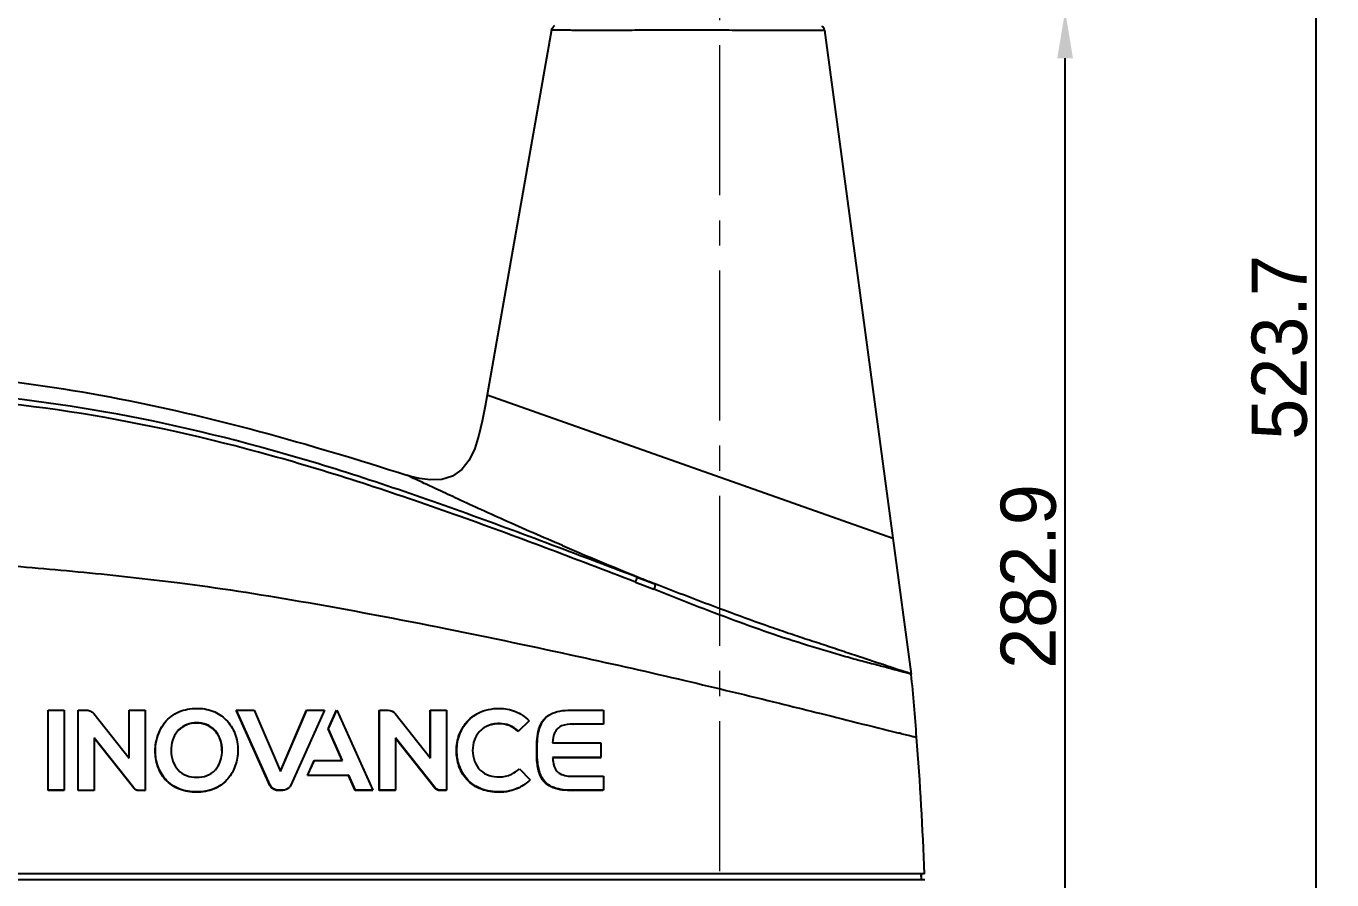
# Model space of a CAD drawing. Header units: millimetres. Extents: x 4086 to 8300, y 123 to 1549.
# Drawn here: x 6983.2 to 7148.8, y 902 to 1010.3 of the extents above; entities that cross this region are included whole.
import ezdxf

# ---------------------------------------------------------------- set-up
doc = ezdxf.new("R2010")
doc.units = ezdxf.units.MM
doc.linetypes.add('CENTER2', pattern=[28.575, 19.05, -3.175, 3.175, -3.175])
doc.layers.add('中心线层', color=7, linetype='CENTER2', lineweight=0)
doc.layers.add('标注层', color=7, linetype='Continuous', lineweight=0)
doc.layers.add('外形图', color=7, linetype='Continuous')
doc.styles.add('思源黑', font='SourceHanSansCN-Normal.ttf')
doc.dimstyles.new('尺寸标注_1_4比例', dxfattribs={"dimtxt": 7, "dimasz": 6, "dimexe": 2, "dimexo": 1.5, "dimgap": 1, "dimtad": 1, "dimdec": 1, "dimlfac": 4, "dimdsep": 46, "dimtxsty": '思源黑', "dimcen": 0.09, "dimadec": 0, "dimazin": 0, "dimtp": 0.01, "dimtm": 0.01, "dimtfac": 1, "dimtdec": 1, "dimtofl": 0, "dimtmove": 0, "dimatfit": 3, "dimfxl": 1, "dimtolj": 1, "dimarcsym": 0})

# ---------------------------------------------------------------- blocks, each defined once
blk = doc.blocks.new('*D1290')
at = {"layer": 'Defpoints', "color": 0}
for p in [(6705.98, 1089.99), (6723.13, 1089.99), (7085.41, 872.48)]:
    blk.add_point(p, dxfattribs=at)
at = {"layer": '标注层', "color": 0, "lineweight": -2}
for p, q in [((6721.63, 1089.99), (6703.98, 1089.99)), ((6705.98, 878.48), (6705.98, 1083.99)), ((7083.91, 872.48), (6703.98, 872.48))]:
    blk.add_line(p, q, dxfattribs=at)
at = {"layer": '标注层', "color": 0}
for points in [[(6706.98, 1083.99), (6704.98, 1083.99), (6705.98, 1089.99)], [(6704.98, 878.48), (6706.98, 878.48), (6705.98, 872.48)]]:
    blk.add_solid(points, dxfattribs=at)
at = {"layer": '标注层', "color": 0, "insert": (6701.35, 981.24), "char_height": 7, "attachment_point": 5, "rotation": 90, "style": '思源黑'}
blk.add_mtext('\\A1;435.2', dxfattribs=at)
blk = doc.blocks.new('*D1295')
at = {"layer": 'Defpoints', "color": 0}
for p in [(7068.64, 1012.17), (7114.99, 1012.17), (7085.41, 872.48)]:
    blk.add_point(p, dxfattribs=at)
at = {"layer": '标注层', "color": 0, "lineweight": -2}
for p, q in [((7070.14, 1012.17), (7116.99, 1012.17)), ((7114.99, 878.48), (7114.99, 1006.17)), ((7086.91, 872.48), (7116.99, 872.48))]:
    blk.add_line(p, q, dxfattribs=at)
at = {"layer": '标注层', "color": 0}
for points in [[(7115.99, 1006.17), (7113.99, 1006.17), (7114.99, 1012.17)], [(7113.99, 878.48), (7115.99, 878.48), (7114.99, 872.48)]]:
    blk.add_solid(points, dxfattribs=at)
at = {"layer": '标注层', "color": 0, "insert": (7110.36, 940.46), "char_height": 7, "attachment_point": 5, "rotation": 90, "style": '思源黑'}
blk.add_mtext('\\A1;282.9', dxfattribs=at)
blk = doc.blocks.new('*D1296')
at = {"layer": 'Defpoints', "color": 0}
for p in [(6825.63, 1097.49), (7146.83, 1097.49), (7071.18, 836.63)]:
    blk.add_point(p, dxfattribs=at)
at = {"layer": '标注层', "color": 0, "lineweight": -2}
for p, q in [((6827.13, 1097.49), (7148.83, 1097.49)), ((7146.83, 842.63), (7146.83, 1091.49)), ((7072.68, 836.63), (7148.83, 836.63))]:
    blk.add_line(p, q, dxfattribs=at)
at = {"layer": '标注层', "color": 0}
for points in [[(7147.83, 1091.49), (7145.83, 1091.49), (7146.83, 1097.49)], [(7145.83, 842.63), (7147.83, 842.63), (7146.83, 836.63)]]:
    blk.add_solid(points, dxfattribs=at)
at = {"layer": '标注层', "color": 0, "insert": (7142.2, 969.51), "char_height": 7, "attachment_point": 5, "rotation": 90, "style": '思源黑'}
blk.add_mtext('\\A1;523.7', dxfattribs=at)

msp = doc.modelspace()

# ---------------------------------------------------------------- linework, layer by layer
at = {"layer": '中心线层'}
msp.add_line((7071.1752, 731.6241), (7071.1752, 1036.5457), dxfattribs=at)
at = {"layer": '外形图', "color": 7, "linetype": 'Continuous'}
for p, q in [((7084.4486, 1009.7541), (7093.1481, 945.2994)), ((7041.6836, 963.4948), (7093.1487, 945.2992)), ((7041.0571, 960.1577), (7040.6368, 958.3599)), ((7040.6368, 958.3599), (7040.1078, 956.6988)), ((7093.1487, 945.2992), (7095.4718, 928.0837)), ((7060.4738, 939.7484), (7062.8267, 938.8423)), ((7060.6524, 940.3813), (7060.6712, 940.454)), ((7060.6524, 940.3812), (7063.0129, 939.4883)), ((6985.9859, 923.4897), (6985.9955, 923.5144)), ((6985.9859, 913.32), (6985.9859, 923.4896)), ((6985.9944, 913.3446), (6985.9955, 923.5143)), ((6985.9955, 923.5144), (6988.0039, 923.5142)), ((6988.0039, 923.5145), (6988.0028, 913.3448)), ((6989.7874, 913.3125), (6989.7874, 923.4825)), ((6989.7993, 913.3375), (6989.8005, 923.5076)), ((6989.8005, 923.5077), (6990.8992, 923.5076)), ((6991.7716, 923.0776), (6996.2608, 917.4014)), ((6996.2434, 923.4972), (6996.2616, 923.5231)), ((6996.2434, 917.4235), (6996.2434, 923.4971)), ((6996.2608, 917.4014), (6996.2616, 923.523)), ((6996.2616, 923.5231), (6998.2842, 923.523)), ((6998.2842, 923.5233), (6998.2828, 913.3385)), ((7009.8441, 923.4897), (7009.8714, 923.5174)), ((7014.113, 913.9718), (7009.8441, 923.4896)), ((7009.8714, 923.5174), (7012.1337, 923.5173)), ((7014.1421, 913.9998), (7009.8714, 923.5173)), ((7012.1337, 923.5175), (7015.4584, 915.7472)), ((7015.4431, 915.7538), (7018.7521, 923.4896)), ((7015.4584, 915.7472), (7018.7847, 923.5179)), ((7021.0479, 923.5179), (7016.7743, 913.9977)), ((7018.7521, 923.4897), (7018.7847, 923.5179)), ((7018.7847, 923.5179), (7021.0479, 923.5177)), ((7021.5211, 921.1262), (7022.5817, 923.4896)), ((7021.5556, 921.1545), (7022.6172, 923.518)), ((7022.6172, 923.518), (7027.1826, 913.3484)), ((7027.9854, 913.3125), (7027.9855, 923.4825)), ((7027.9855, 923.4825), (7028.0257, 923.511)), ((7028.0257, 913.341), (7028.0257, 923.511)), ((7028.026, 923.511), (7029.1249, 923.511)), ((7029.9977, 923.0809), (7034.4891, 917.4045)), ((7034.4412, 917.4649), (7034.4413, 923.4971)), ((7034.4413, 923.4971), (7034.4893, 923.5259)), ((7034.4892, 917.4045), (7034.4893, 923.5259)), ((7034.4896, 923.526), (7036.5135, 923.5257)), ((7036.5135, 923.526), (7036.5122, 913.3417)), ((7052.5525, 923.522), (7056.4142, 923.5234)), ((7056.4142, 923.5234), (7056.4135, 921.7497)), ((7002.5374, 920.9934), (7002.4252, 920.8647)), ((7004.7993, 921.856), (7004.8235, 921.8831)), ((7007.0611, 920.985), (7007.0866, 921.0124)), ((7021.5211, 921.1262), (7021.5556, 921.1545)), ((7023.2633, 917.1336), (7021.5211, 921.1262)), ((7023.3114, 917.1341), (7021.5556, 921.1545)), ((7047.0146, 922.1365), (7045.6582, 920.829)), ((7046.9685, 922.1827), (7047.0146, 922.1365)), ((7052.5203, 921.7158), (7052.5972, 921.7483)), ((7056.3283, 921.7158), (7052.5203, 921.7158)), ((7056.4135, 921.7497), (7052.5972, 921.7483)), ((6996.8432, 913.6207), (6991.8082, 919.9626)), ((6991.8226, 919.9879), (6991.8218, 913.3377)), ((6996.8606, 913.6466), (6991.8226, 919.9879)), ((7030.0488, 919.9911), (7030.0488, 913.3411)), ((7035.0412, 913.6207), (7030.0488, 919.9089)), ((7035.0895, 913.6498), (7030.0489, 919.9911)), ((7045.5493, 920.8412), (7045.6139, 920.8718)), ((7045.5936, 920.7984), (7045.5493, 920.8412)), ((7045.5936, 920.7984), (7045.6582, 920.829)), ((7045.6582, 920.829), (7045.6139, 920.8718)), ((7049.9816, 919.381), (7056.0805, 919.383)), ((7056.0805, 919.383), (7056.0798, 917.4891)), ((6999.5714, 918.3473), (6999.5914, 918.3736)), ((7008.0214, 918.3342), (7008.0471, 918.3616)), ((7037.7833, 918.3471), (7037.8358, 918.3764)), ((7047.9552, 918.5321), (7048.0229, 918.5635)), ((7047.9552, 918.2728), (7047.9552, 918.5321)), ((7047.9552, 918.2728), (7048.0229, 918.3042)), ((7048.0229, 918.3042), (7048.0229, 918.5635)), ((7018.8694, 915.2137), (7019.7179, 917.1057)), ((7018.9018, 915.2419), (7019.7504, 917.1342)), ((7019.7179, 917.1057), (7019.7504, 917.1342)), ((7019.7509, 917.1342), (7023.2755, 917.1336)), ((7023.2755, 917.1336), (7023.3114, 917.1336)), ((7045.713, 916.0421), (7045.7583, 916.0872)), ((7045.7583, 916.0871), (7047.1406, 914.6913)), ((7056.0798, 917.4891), (7049.981, 917.4871)), ((7055.9971, 917.4552), (7049.981, 917.4552)), ((7055.9971, 917.4552), (7056.0798, 917.4891)), ((7000.8461, 914.7262), (7000.8665, 914.7526)), ((7008.7609, 914.7773), (7008.6496, 914.6531)), ((7018.8693, 915.2127), (7018.9017, 915.2411)), ((7024.0915, 915.2141), (7018.8693, 915.2127)), ((7024.1281, 915.2424), (7018.9017, 915.2411)), ((7024.0913, 915.2137), (7024.1285, 915.2423)), ((7024.9377, 913.3199), (7024.0913, 915.2137)), ((7024.975, 913.3483), (7024.1285, 915.2423)), ((7039.0677, 914.7363), (7039.1214, 914.7659)), ((7047.1406, 914.6913), (7047.0953, 914.6468)), ((7052.595, 915.1223), (7056.4109, 915.1235)), ((7056.4107, 915.1235), (7056.4108, 913.3496)), ((6985.9859, 913.3198), (6985.9944, 913.3446)), ((6987.9924, 913.32), (6985.9859, 913.3198)), ((6988.0028, 913.3448), (6985.9944, 913.3446)), ((6987.9924, 913.32), (6988.0028, 913.3448)), ((6989.7874, 913.3123), (6989.7993, 913.3376)), ((6991.8082, 913.3125), (6989.7874, 913.3123)), ((6991.8218, 913.3377), (6989.7993, 913.3376)), ((6991.8082, 913.3125), (6991.8218, 913.3377)), ((6996.8432, 913.6207), (6996.8606, 913.6466)), ((6997.4706, 913.3125), (6997.4884, 913.3385)), ((6998.2644, 913.3125), (6997.4706, 913.3125)), ((6998.2828, 913.3385), (6997.4884, 913.3385)), ((6998.2644, 913.3125), (6998.2828, 913.3385)), ((7004.7993, 913.1051), (7004.8222, 913.132)), ((7014.113, 913.9718), (7014.1421, 913.9998)), ((7015.1162, 913.3232), (7015.146, 913.3513)), ((7015.7409, 913.3232), (7015.1162, 913.3232)), ((7015.7711, 913.3513), (7015.146, 913.3513)), ((7015.7409, 913.3232), (7015.7711, 913.3513)), ((7024.9378, 913.3197), (7024.9751, 913.3482)), ((7027.1433, 913.32), (7024.9378, 913.3197)), ((7027.1826, 913.3485), (7024.9751, 913.3482)), ((7027.1433, 913.32), (7027.1826, 913.3485)), ((7027.9853, 913.3123), (7028.0256, 913.3409)), ((7030.0062, 913.3125), (7027.9853, 913.3123)), ((7030.0485, 913.3411), (7028.0256, 913.3409)), ((7030.0061, 913.3125), (7030.0488, 913.3411)), ((7035.0412, 913.6207), (7035.0895, 913.6498)), ((7035.6687, 913.3124), (7035.7178, 913.3417)), ((7036.4621, 913.3125), (7035.6687, 913.3124)), ((7036.5122, 913.3417), (7035.7178, 913.3417)), ((7036.4621, 913.3125), (7036.5122, 913.3417)), ((7043.1698, 913.1051), (7043.2289, 913.1355)), ((7052.4751, 913.3153), (7052.5491, 913.3483)), ((7056.3283, 913.3153), (7052.4751, 913.3153)), ((7056.4103, 913.3496), (7052.5491, 913.3483)), ((7097.1752, 901.9846), (6912.6644, 901.9858)), ((7097.1483, 902.7346), (6942.3335, 902.7346)), ((7097.1484, 902.7346), (6942.55, 902.7346)), ((7096.7749, 901.9846), (7096.748, 902.7346)), ((7096.7808, 901.9964), (7096.7544, 902.7346))]:
    msp.add_line(p, q, dxfattribs=at)
for points in [[(7049.8456, 1009.7788), (7041.4269, 962.0636), (7041.0571, 960.1577)], [(7040.1078, 956.6988), (7039.4089, 955.2242), (7038.4773, 954.0141), (7037.2914, 953.1729), (7035.9106, 952.7507)], [(7035.9106, 952.7507), (7034.4607, 952.6951), (7033.0992, 952.8805), (7031.9717, 953.1585), (7031.4959, 953.3035)]]:
    msp.add_lwpolyline(points, dxfattribs=at)
for centre, radius, start, end in [((7315.2178, 1566.0769), 675.425, 246.9920493, 247.8601098), ((7266.8099, 1447.1469), 547.0209, 247.861955, 248.033625), ((6581.6047, 880.2741), 516.086, 4.421562, 5.31543), ((7004.4357, 918.9637), 4.7035, 141.199431, 144.315502), ((7043.1488, 918.3994), 3.4229, 118.664197, 133.671515), ((7043.091, 918.4978), 3.3089, 116.958424, 118.603541), ((7051.8954, 919.67), 1.994, 113.405355, 118.222518), ((7005.2907, 918.4726), 3.733, 140.144512, 140.652995), ((6672.7282, 887.0844), 424.7085, 2.111794, 4.453276), ((7005.1133, 917.8342), 2.8103, 316.899064, 317.666079), ((7043.2465, 918.5738), 3.5295, 295.220961, 296.360075)]:
    msp.add_arc(centre, radius, start, end, dxfattribs=at)
for points in [[(7049.8451, 1009.7789), (7049.8849, 1010.0044), (7050.058, 1010.2262), (7050.2661, 1010.3218)], [(7084.4484, 1009.7541), (7084.4224, 1009.9464), (7084.3066, 1010.1403), (7084.1488, 1010.2532)], [(7062.1899, 939.8376), (7062.4664, 939.7261), (7062.7446, 939.6175), (7063.0131, 939.4882)], [(7029.1249, 923.511), (7029.4493, 923.5111), (7029.8004, 923.3383), (7029.9977, 923.0809)], [(7039.2879, 922.2274), (7039.59, 922.5311), (7039.9389, 922.793), (7040.3114, 923.0046)], [(7039.3431, 922.2568), (7039.6921, 922.6071), (7040.1038, 922.9021), (7040.5433, 923.1288)], [(7040.5433, 923.1288), (7041.3595, 923.5498), (7042.3128, 923.7343), (7043.2312, 923.7344)], [(7049.9475, 923.1048), (7050.7533, 923.4571), (7051.6731, 923.5217), (7052.5525, 923.522)], [(7043.1698, 921.7699), (7042.6328, 921.7912), (7042.0741, 921.6806), (7041.5905, 921.4462)], [(7043.2308, 921.7999), (7042.6721, 921.8219), (7042.0893, 921.7006), (7041.5909, 921.4471)], [(7050.9525, 921.427), (7050.7918, 921.3406), (7050.6412, 921.2275), (7050.5208, 921.0905)], [(7052.5972, 921.7483), (7052.0924, 921.7482), (7051.5664, 921.7009), (7051.1033, 921.5)], [(7094.2882, 920.4995), (7094.1619, 920.5246), (7094.0359, 920.5567), (7093.9169, 920.606)], [(7044.8136, 915.4113), (7045.1417, 915.5738), (7045.4479, 915.7895), (7045.713, 916.0421)], [(7043.2293, 915.0411), (7043.7488, 915.0438), (7044.2804, 915.1594), (7044.7504, 915.3807)], [(7047.0953, 914.6468), (7046.6924, 914.2569), (7046.224, 913.9247), (7045.7212, 913.6766)], [(6997.4706, 913.3125), (6997.2376, 913.3125), (6996.9856, 913.4363), (6996.8432, 913.6207)], [(6997.4884, 913.3384), (6997.2553, 913.3384), (6997.0031, 913.4621), (6996.8606, 913.6466)], [(7016.5542, 913.7031), (7016.3431, 913.5099), (7016.0573, 913.3513), (7015.7711, 913.3513)], [(7016.7743, 913.9977), (7016.7241, 913.8859), (7016.6446, 913.7859), (7016.5542, 913.7031)], [(7035.6687, 913.3125), (7035.4357, 913.3125), (7035.1837, 913.4363), (7035.0412, 913.6207)], [(7035.7178, 913.3416), (7035.4845, 913.3416), (7035.2322, 913.4653), (7035.0895, 913.6498)], [(7045.6563, 913.6446), (7044.8957, 913.2693), (7044.0176, 913.0848), (7043.1698, 913.1051)], [(7045.7212, 913.6766), (7044.9589, 913.3004), (7044.0788, 913.1155), (7043.2289, 913.1355)]]:
    msp.add_open_spline(points, degree=3, dxfattribs=at)
for points, knots in [([(7049.8451, 1009.7789), (7049.8467, 1009.7874), (7049.8968, 1009.7749), (7049.9567, 1009.7888), (7050.0901, 1009.7794), (7050.3454, 1009.78), (7050.7854, 1009.7727), (7051.4326, 1009.7681), (7052.2418, 1009.7615), (7053.2016, 1009.7548), (7054.3035, 1009.7483), (7056.0021, 1009.7423), (7058.3095, 1009.7467), (7061.199, 1009.7687), (7064.1701, 1009.7837), (7067.1625, 1009.7848), (7070.1536, 1009.7773), (7073.1229, 1009.76), (7076.0155, 1009.7381), (7078.3364, 1009.7267), (7080.0645, 1009.7251), (7081.2067, 1009.7259), (7082.2022, 1009.7282), (7083.0232, 1009.7345), (7083.6461, 1009.7404), (7084.0458, 1009.7514), (7084.2605, 1009.7524), (7084.3652, 1009.7604), (7084.4099, 1009.7502), (7084.4474, 1009.7602), (7084.4484, 1009.7541)], [0, 0, 0, 0, 0.00074522, 0.00292633, 0.00654541, 0.01155411, 0.02551363, 0.04436729, 0.06780989, 0.09561788, 0.12759238, 0.1633414, 0.24288027, 0.32762465, 0.41385293, 0.50046666, 0.58704798, 0.67316794, 0.75789116, 0.83782583, 0.87438408, 0.90770977, 0.93683505, 0.96071638, 0.97881908, 0.99101111, 0.99505059, 0.99784093, 0.99946381, 1, 1, 1, 1]), ([(6954.3801, 966.9869), (6961.2522, 966.9106), (6974.4686, 966.2724), (7000.4482, 962.563), (7019.1218, 957.2702), (7031.4959, 953.3035)], [0, 0, 0, 0, 0.26224659, 0.50415313, 1, 1, 1, 1]), ([(7060.6524, 940.3813), (7053.0029, 943.2795), (7037.7111, 949.119), (7014.3889, 956.8748), (6990.365, 962.3299), (6974.0202, 963.9071), (6965.8412, 964.4253)], [0, 0, 0, 0, 0.24973727, 0.49974091, 0.74979677, 1, 1, 1, 1]), ([(7060.4738, 939.7484), (7052.8467, 942.6816), (7037.5648, 948.4889), (7014.2657, 956.1975), (6990.2727, 961.6306), (6973.948, 963.1907), (6965.7759, 963.7043)], [0, 0, 0, 0, 0.24980989, 0.4997432, 0.74968483, 1, 1, 1, 1]), ([(7051.222, 944.3816), (7048.7434, 945.4371), (7045.1737, 946.9902), (7040.6553, 949.0395), (7037.7704, 950.3698), (7035.3295, 951.5098), (7033.6113, 952.3088), (7032.541, 952.8153), (7032.0026, 953.0577), (7031.6843, 953.2254), (7031.5294, 953.2799), (7031.4963, 953.3034)], [0, 0, 0, 0, 0.37328889, 0.53936116, 0.68747028, 0.81346456, 0.91266063, 0.94999479, 0.97759055, 0.99436249, 1, 1, 1, 1]), ([(6965.7586, 942.882), (6970.1379, 942.6846), (6978.3932, 942.0951), (6990.5867, 941.0221), (7003.5884, 939.643), (7018.9495, 937.2501), (7035.9103, 934.0019), (7052.2193, 930.5878), (7066.2836, 927.4073), (7074.7653, 925.3624), (7078.7621, 924.3798)], [0, 0, 0, 0, 0.1146575, 0.21641155, 0.32016996, 0.45655607, 0.62287369, 0.77180652, 0.89235208, 1, 1, 1, 1]), ([(7060.6524, 940.3813), (7060.6504, 940.3029), (7060.5838, 940.0898), (7060.5204, 939.8815), (7060.4738, 939.7484)], [0, 0, 0, 0, 0.35719287, 1, 1, 1, 1]), ([(7095.4721, 928.0837), (7095.4688, 928.113), (7095.3186, 928.1288), (7095.1335, 928.2254), (7094.7414, 928.3277), (7094.2527, 928.4895), (7093.6335, 928.6869), (7092.6263, 929.0317), (7091.1748, 929.5169), (7089.2516, 930.1427), (7087.1434, 930.8545), (7084.8891, 931.609), (7082.519, 932.3788), (7080.0701, 933.187), (7076.7103, 934.3448), (7072.4548, 935.8852), (7067.3221, 937.8147), (7063.901, 939.1574), (7062.1899, 939.8376)], [0, 0, 0, 0, 0.00250902, 0.00936326, 0.02038843, 0.03531194, 0.0537768, 0.07536483, 0.12587625, 0.18375591, 0.24724872, 0.314941, 0.38575657, 0.45899174, 0.53407345, 0.68771606, 0.84353513, 1, 1, 1, 1]), ([(7063.0131, 939.4882), (7063.0114, 939.4082), (7062.9402, 939.1909), (7062.8747, 938.9784), (7062.8267, 938.8423)], [0, 0, 0, 0, 0.35668453, 1, 1, 1, 1]), ([(7095.4714, 928.0836), (7095.4717, 928.0774), (7095.4305, 928.0921), (7095.3905, 928.0926), (7095.289, 928.1204), (7095.0995, 928.1648), (7094.7681, 928.2529), (7094.284, 928.3813), (7093.6838, 928.5437), (7092.7002, 928.8085), (7091.2907, 929.1813), (7089.4221, 929.6541), (7087.3735, 930.2211), (7085.1797, 930.8588), (7082.0372, 931.7909), (7077.9466, 933.0987), (7072.9585, 934.8917), (7067.896, 936.8182), (7064.5172, 938.1607), (7062.8268, 938.8424)], [0, 0, 0, 0, 0.00054215, 0.00219845, 0.00496419, 0.00882551, 0.01970603, 0.03446481, 0.05267438, 0.07385726, 0.12330701, 0.17978388, 0.24191546, 0.30863068, 0.37897893, 0.52771782, 0.68300492, 0.84108124, 1, 1, 1, 1]), ([(7078.7621, 924.3793), (7080.3111, 923.9984), (7085.3644, 922.7464), (7090.4106, 921.466), (7093.9176, 920.6058)], [0, 0, 0, 0, 0.3064032, 1, 1, 1, 1]), ([(6990.8992, 923.5078), (6991.0668, 923.5078), (6991.3867, 923.3902), (6991.673, 923.2066), (6991.7716, 923.0776)], [0, 0, 0, 0, 0.50811712, 1, 1, 1, 1]), ([(7000.7904, 921.9361), (7001.2599, 922.5198), (7002.5217, 923.4778), (7004.0616, 923.7316), (7004.8237, 923.7317)], [0, 0, 0, 0, 0.49568649, 1, 1, 1, 1]), ([(7004.8237, 923.7317), (7005.5186, 923.754), (7006.9036, 923.5241), (7008.0683, 922.7496), (7008.5425, 922.2865)], [0, 0, 0, 0, 0.51193749, 1, 1, 1, 1]), ([(7043.2312, 923.7344), (7043.9249, 923.7365), (7045.3198, 923.4719), (7046.488, 922.6679), (7046.9685, 922.1827)], [0, 0, 0, 0, 0.50395722, 1, 1, 1, 1]), ([(7047.9551, 918.5321), (7047.9551, 918.9717), (7047.9727, 919.8489), (7048.1909, 921.1448), (7048.7385, 922.369), (7049.4801, 922.9005), (7049.8766, 923.0739)], [0, 0, 0, 0, 0.2521878, 0.50210465, 0.75175256, 1, 1, 1, 1]), ([(7048.0229, 918.5635), (7048.0231, 919.0029), (7048.0409, 919.8799), (7048.2597, 921.1756), (7048.8083, 922.3997), (7049.5506, 922.9313), (7049.9475, 923.1048)], [0, 0, 0, 0, 0.25205438, 0.50187234, 0.7515305, 1, 1, 1, 1]), ([(6999.5714, 918.3473), (6999.5714, 918.6883), (6999.6737, 919.8697), (7000.1236, 921.0228), (7000.6153, 921.7073)], [0, 0, 0, 0, 0.28804482, 1, 1, 1, 1]), ([(6999.5914, 918.3736), (6999.5915, 918.7402), (6999.709, 920.0035), (7000.2262, 921.2347), (7000.7904, 921.9361)], [0, 0, 0, 0, 0.28940535, 1, 1, 1, 1]), ([(7004.7993, 921.856), (7004.3881, 921.8728), (7003.5358, 921.7424), (7002.8152, 921.2656), (7002.5149, 920.9666)], [0, 0, 0, 0, 0.49277489, 1, 1, 1, 1]), ([(7004.8235, 921.8831), (7004.4119, 921.8998), (7003.5592, 921.7694), (7002.8379, 921.2924), (7002.5374, 920.9934)], [0, 0, 0, 0, 0.49279416, 1, 1, 1, 1]), ([(7007.0611, 920.985), (7006.7727, 921.2688), (7006.0637, 921.7402), (7005.22, 921.8736), (7004.7993, 921.856)], [0, 0, 0, 0, 0.49009263, 1, 1, 1, 1]), ([(7007.0866, 921.0124), (7006.798, 921.2962), (7006.0884, 921.7676), (7005.2443, 921.9007), (7004.8235, 921.8831)], [0, 0, 0, 0, 0.49002849, 1, 1, 1, 1]), ([(7008.0471, 918.3616), (7008.069, 918.8485), (7007.9254, 919.8269), (7007.4044, 920.6644), (7007.0866, 921.0124)], [0, 0, 0, 0, 0.50838534, 1, 1, 1, 1]), ([(7008.5425, 922.2865), (7009.0184, 921.7851), (7009.8152, 920.5622), (7010.059, 919.1173), (7010.0405, 918.3891)], [0, 0, 0, 0, 0.48694544, 1, 1, 1, 1]), ([(7037.7833, 918.3471), (7037.7688, 919.0505), (7038.0075, 920.4872), (7038.7976, 921.7121), (7039.2879, 922.2274)], [0, 0, 0, 0, 0.49727258, 1, 1, 1, 1]), ([(7037.8358, 918.3764), (7037.8214, 919.0798), (7038.0608, 920.517), (7038.8522, 921.7415), (7039.3431, 922.2568)], [0, 0, 0, 0, 0.49715598, 1, 1, 1, 1]), ([(7045.5493, 920.8412), (7045.2345, 921.1411), (7044.4843, 921.6273), (7043.6031, 921.7772), (7043.1698, 921.7699)], [0, 0, 0, 0, 0.50080207, 1, 1, 1, 1]), ([(7045.6139, 920.8718), (7045.2985, 921.1717), (7044.547, 921.6578), (7043.6648, 921.8074), (7043.2308, 921.7999)], [0, 0, 0, 0, 0.50066631, 1, 1, 1, 1]), ([(7050.5208, 921.0905), (7050.4194, 920.9752), (7050.0914, 920.4561), (7050.008, 919.8319), (7049.9816, 919.381)], [0, 0, 0, 0, 0.25365991, 1, 1, 1, 1]), ([(7002.4039, 920.8393), (7002.1215, 920.4949), (7001.6762, 919.697), (7001.5626, 918.791), (7001.5848, 918.347)], [0, 0, 0, 0, 0.50052761, 1, 1, 1, 1]), ([(7008.0214, 918.3342), (7008.0432, 918.8211), (7007.8995, 919.7994), (7007.3788, 920.6369), (7007.0611, 920.985)], [0, 0, 0, 0, 0.50840483, 1, 1, 1, 1]), ([(7040.7852, 920.8753), (7040.4735, 920.5449), (7039.9686, 919.7566), (7039.819, 918.8323), (7039.8312, 918.3777)], [0, 0, 0, 0, 0.49966047, 1, 1, 1, 1]), ([(7094.2881, 920.4995), (7094.5571, 920.4387), (7094.9902, 920.3456), (7095.6772, 920.1699), (7095.8515, 920.1479), (7096.1898, 920.0432), (7096.1548, 920.0613)], [0, 0, 0, 0, 0.43149049, 0.74817429, 0.93832415, 1, 1, 1, 1]), ([(7000.8461, 914.7262), (7000.4271, 915.2246), (6999.7578, 916.3787), (6999.5571, 917.6975), (6999.5714, 918.3473)], [0, 0, 0, 0, 0.50046361, 1, 1, 1, 1]), ([(7000.8665, 914.7526), (7000.4473, 915.2509), (6999.7777, 916.405), (6999.577, 917.7238), (6999.5914, 918.3736)], [0, 0, 0, 0, 0.50048186, 1, 1, 1, 1]), ([(7001.5848, 918.347), (7001.6071, 917.4912), (7002.0148, 916.101), (7003.509, 915.113), (7004.3904, 914.9947), (7004.8225, 914.9947)], [0, 0, 0, 0, 0.49696444, 0.74917466, 1, 1, 1, 1]), ([(7007.1907, 915.9416), (7007.3282, 916.0926), (7007.8378, 916.8014), (7008.0354, 917.6993), (7008.0471, 918.3616)], [0, 0, 0, 0, 0.23563419, 1, 1, 1, 1]), ([(7010.0405, 918.3891), (7010.0466, 917.7403), (7009.836, 916.4289), (7009.1739, 915.2775), (7008.7609, 914.7773)], [0, 0, 0, 0, 0.50007082, 1, 1, 1, 1]), ([(7039.0677, 914.7363), (7038.6504, 915.2297), (7037.9775, 916.3785), (7037.7712, 917.6945), (7037.7833, 918.3471)], [0, 0, 0, 0, 0.49751948, 1, 1, 1, 1]), ([(7039.1214, 914.7659), (7038.7037, 915.2591), (7038.0301, 916.4076), (7037.8237, 917.7238), (7037.8358, 918.3764)], [0, 0, 0, 0, 0.49757504, 1, 1, 1, 1]), ([(7039.8312, 918.3777), (7039.8387, 917.4809), (7040.3249, 916.0249), (7041.9223, 915.1426), (7042.7969, 915.041), (7043.2293, 915.0411)], [0, 0, 0, 0, 0.50896792, 0.75457431, 1, 1, 1, 1]), ([(7052.4751, 913.3153), (7052.0616, 913.3153), (7051.2431, 913.3448), (7050.0587, 913.592), (7049.0236, 914.1728), (7048.4169, 915.0838), (7048.1428, 915.9793), (7047.971, 917.0291), (7047.9551, 917.7793), (7047.9551, 918.2728)], [0, 0, 0, 0, 0.15740276, 0.31087816, 0.45738793, 0.5958705, 0.71539885, 0.81216353, 1, 1, 1, 1]), ([(7052.5491, 913.3483), (7052.1348, 913.3482), (7051.315, 913.3774), (7050.1288, 913.6242), (7049.0922, 914.2044), (7048.4844, 915.1153), (7048.2101, 916.0109), (7048.0384, 917.0606), (7048.0227, 917.8107), (7048.0229, 918.3042)], [0, 0, 0, 0, 0.15758218, 0.31118844, 0.45774021, 0.59616385, 0.71560733, 0.81229952, 1, 1, 1, 1]), ([(7049.981, 917.4871), (7049.9907, 917.3211), (7050.0431, 916.7266), (7050.2313, 916.1054), (7050.5191, 915.7782)], [0, 0, 0, 0, 0.27620764, 1, 1, 1, 1]), ([(7004.7993, 913.1051), (7004.0708, 913.1051), (7002.5908, 913.3202), (7001.3283, 914.1784), (7000.8461, 914.7262)], [0, 0, 0, 0, 0.49957875, 1, 1, 1, 1]), ([(7004.8222, 913.132), (7004.0933, 913.1319), (7002.6126, 913.3467), (7001.349, 914.2048), (7000.8665, 914.7526)], [0, 0, 0, 0, 0.49964863, 1, 1, 1, 1]), ([(7008.6228, 914.6248), (7008.1773, 914.1481), (7006.9772, 913.3277), (7005.549, 913.1051), (7004.7993, 913.1051)], [0, 0, 0, 0, 0.46534339, 1, 1, 1, 1]), ([(7008.6494, 914.6533), (7008.2035, 914.1762), (7007.0021, 913.3551), (7005.5727, 913.1321), (7004.8222, 913.132)], [0, 0, 0, 0, 0.46530592, 1, 1, 1, 1]), ([(7004.8225, 914.9947), (7005.2637, 914.9948), (7006.1368, 915.1129), (7006.8804, 915.6096), (7007.1652, 915.9139)], [0, 0, 0, 0, 0.51416211, 1, 1, 1, 1]), ([(7043.1698, 913.1051), (7042.418, 913.1051), (7040.8919, 913.3107), (7039.5691, 914.1731), (7039.0677, 914.7363)], [0, 0, 0, 0, 0.49925603, 1, 1, 1, 1]), ([(7043.2289, 913.1355), (7042.4762, 913.1354), (7040.9485, 913.3405), (7039.6236, 914.2026), (7039.1214, 914.7659)], [0, 0, 0, 0, 0.49938787, 1, 1, 1, 1]), ([(7050.5191, 915.7782), (7050.6287, 915.6536), (7051.2279, 915.1919), (7052.0208, 915.1221), (7052.595, 915.1223)], [0, 0, 0, 0, 0.22427666, 1, 1, 1, 1]), ([(7015.1162, 913.3232), (7014.9124, 913.3232), (7014.5163, 913.4922), (7014.197, 913.7832), (7014.113, 913.9718)], [0, 0, 0, 0, 0.49680476, 1, 1, 1, 1]), ([(7015.146, 913.3512), (7014.9421, 913.3512), (7014.5458, 913.5201), (7014.2262, 913.8112), (7014.1421, 913.9998)], [0, 0, 0, 0, 0.49688218, 1, 1, 1, 1])]:
    msp.add_open_spline(points, degree=3, knots=knots, dxfattribs=at)

# ---------------------------------------------------------------- dimensions: what is measured, and where the dimension line sits
at = {"layer": '标注层'}
for base, p1, p2, text, picture, middle in [((7146.8315, 1097.4867), (7071.1752, 836.6346), (6825.6288, 1097.4867), '523.7', '*D1296', (7146.8315, 969.5096)), ((7114.9862, 1012.1737), (7085.4125, 872.4846), (7068.6449, 1012.1737), '282.9', '*D1295', (7114.9862, 940.4616))]:
    dim = msp.add_linear_dim(base=base, p1=p1, p2=p2, angle=90, text=text, dimstyle='尺寸标注_1_4比例', dxfattribs=at)
    dim.commit()
    dim.dimension.update_dxf_attribs({"geometry": picture, "text_midpoint": middle, "dimtype": 160})
dim = msp.add_linear_dim(base=(6705.9844, 1089.9867), p1=(7085.4125, 872.4846), p2=(6723.1288, 1089.9867), angle=90, text='435.2', dimstyle='尺寸标注_1_4比例', dxfattribs=at)
dim.commit()
dim.dimension.update_dxf_attribs({"geometry": '*D1290', "text_midpoint": (6701.3537, 981.2357)})

doc.saveas('drawing.dxf')
